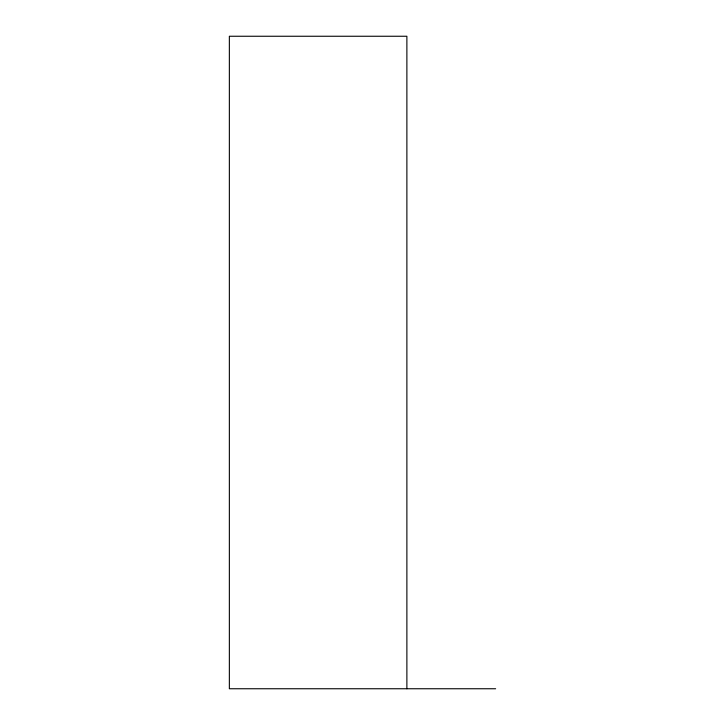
<?xml version="1.0" encoding="UTF-8"?>
<svg xmlns="http://www.w3.org/2000/svg" width="725" height="725" viewBox="0 0 725 725"><rect width="100%" height="100%" fill="white"/><g stroke="black" fill="none" stroke-linecap="round" stroke-linejoin="round"><path stroke-width="1.09" d="M495.646 688.75L229.354 688.75L229.354 36.25L406.879 36.25L406.879 688.75"/></g></svg>
